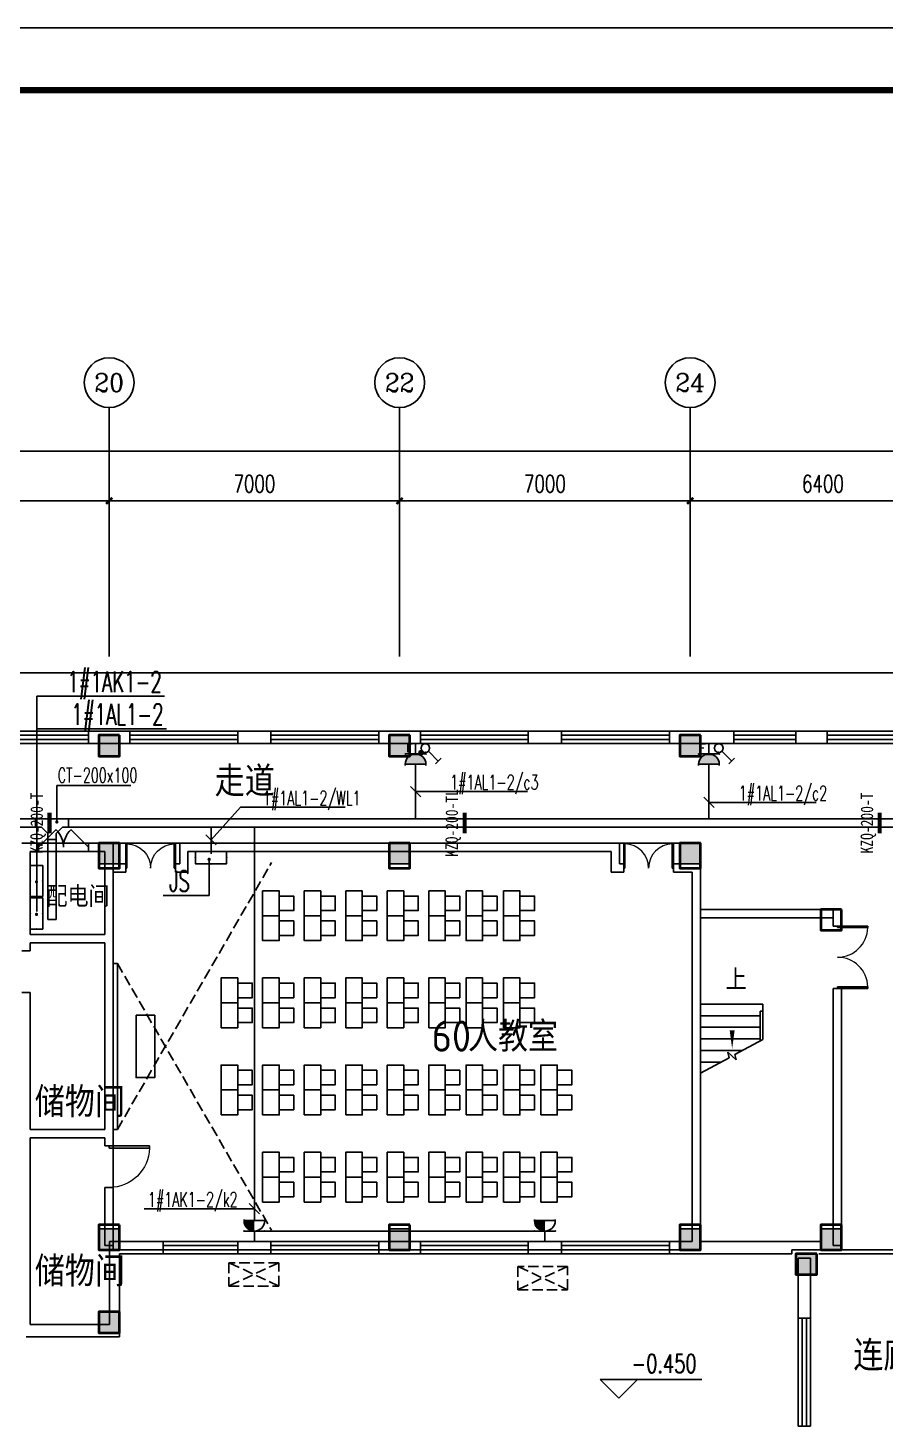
# Model space of a CAD drawing. Extents: x 0 to 302064749, y -59725395 to 1524223.
# Drawn here: x 2140775 to 2161426, y 1490524 to 1524223 of the extents above; entities that cross this region are included whole.
import ezdxf
from ezdxf.enums import TextEntityAlignment as Align

# ---------------------------------------------------------------- set-up
doc = ezdxf.new("R2010")
doc.units = 0
doc.header["$LTSCALE"] = 1000
doc.linetypes.add('DASH', pattern=[0.35, 0.25, -0.1])
for name, color, linetype in [('0-底图', 7, 'Continuous'), ('AXIS', 3, 'Continuous'), ('AXIS_TEXT', 7, 'Continuous'), ('BTTK', 7, 'Continuous'), ('CABLETRAY', 4, 'Continuous'), ('CABLETRAY_DIM', 3, 'Continuous'), ('COLU', 7, 'Continuous'), ('COLU_HATCH', 251, 'Continuous'), ('DIM-照明', 3, 'Continuous'), ('DIM_ELEV', 3, 'Continuous'), ('DIM_SYMB', 3, 'Continuous'), ('DOOR_FIRE', 4, 'Continuous'), ('EQUIP-插座', 3, 'Continuous'), ('EQUIP-照明', 3, 'Continuous'), ('EQUIP-箱柜', 3, 'Continuous'), ('PUB_TEXT', 7, 'Continuous'), ('PUB_TITLE', 4, 'Continuous'), ('STAIR', 2, 'Continuous'), ('TEL_LEAD', 3, 'Continuous'), ('TEXT', 7, 'Continuous'), ('WALL', 2, 'Continuous'), ('WINDOW', 4, 'Continuous'), ('WIRE-照明', 6, 'Continuous'), ('家具', 8, 'Continuous'), ('建筑-墙体', 9, 'Continuous'), ('抗震支吊架', 2, 'Continuous'), ('排水', 153, 'Continuous'), ('看线', 30, 'Continuous'), ('空调外机', 211, 'Continuous')]:
    doc.layers.add(name, color=color, linetype=linetype)
doc.layers.add('砼柱', color=2, linetype='Continuous', lineweight=35)
doc.styles.add('_TCH_AXIS', font='COMPLEX', dxfattribs={"bigfont": 'GBCBIG'})
doc.styles.add('_TCH_DIM', font='SIMPLEX', dxfattribs={"width": 0.8, "height": 5, "bigfont": 'HZTXT'})
doc.styles.add('_TEL_DIM', font='simplex.shx', dxfattribs={"width": 0.8, "height": 3.5, "bigfont": 'gbcbig.shx'})
doc.styles.add('A_DIM_T3', font='simplex.shx', dxfattribs={"width": 0.7, "bigfont": 'gbcbig.shx'})
doc.styles.add('COMPLEX', font='COMPLEX')
doc.styles.add('HZ(TK)', font='geniso.shx', dxfattribs={"width": 0.9, "bigfont": 'hztxt.shx'})
doc.styles.add('kzcad', font='', dxfattribs={"width": 0.8})
doc.styles.get("Standard").update_dxf_attribs({"font": 'geniso.shx', "bigfont": 'hztxt.shx'})
doc.styles.get('kzcad').set_extended_font_data('SimSun')
doc.dimstyles.new('_TCH_ARCH&&150', dxfattribs={"dimtxt": 420, "dimasz": 150, "dimexe": 375, "dimexo": 450, "dimgap": 202.5, "dimtad": 1, "dimdec": 0, "dimzin": 0, "dimdsep": 46, "dimtxsty": 'A_DIM_T3', "dimblk": 'ARCHTICK', "dimcen": 0.09, "dimclrt": 7, "dimazin": 2, "dimtfac": 1, "dimtdec": 0, "dimtix": 1, "dimtmove": 2, "dimatfit": 3, "dimfxl": 150, "dimtolj": 1, "dimtzin": 0, "dimarcsym": 0})

# ---------------------------------------------------------------- blocks, each defined once
blk = doc.blocks.new('vhtemplate_2020年新竖式图框_A0')
at = {"layer": 'PUB_TITLE', "color": 7}
blk.add_lwpolyline([(0, 0), (1189, 0), (1189, 841), (0, 841)], close=True, dxfattribs=at)
at = {"layer": 'PUB_TITLE', "const_width": 1}
blk.add_lwpolyline([(25, 10), (1179, 10), (1179, 831), (25, 831)], close=True, dxfattribs=at)
at = {"layer": 'BTTK', "color": 4, "style": 'HZ(TK)', "width": 0.9}
for tag, p in [('合作单位', (1144, 743.5)), ('建设单位', (1144, 209.5)), ('工程名称', (1144, 176.5)), ('子项名称', (1154, 160)), ('图纸名称', (1144, 141))]:
    blk.add_attdef(tag, text='', height=3.5, dxfattribs=at).set_placement(p, align=Align.MIDDLE_CENTER)
for tag, p in [('注册证书号', (1156.5, 309.01)), ('注册印章号', (1156.5, 301.01)), ('设计号', (1154, 193)), ('图别', (1137.75, 34)), ('图号', (1170.25, 34)), ('版本号', (1137.75, 26)), ('日期', (1170.25, 26))]:
    blk.add_attdef(tag, text='', height=3.5, dxfattribs=at).set_placement(p, align=Align.MIDDLE)
blk = doc.blocks.new('$equip$00002928')
for p, q in [((-0.75, 0.6), (-0.75, 0)), ((0.75, 0.6), (-0.75, 0.6)), ((0.75, 0), (0.75, 0.6)), ((-0.75, 0), (0.75, 0))]:
    blk.add_line(p, q)
at = {"const_width": 0.04}
blk.add_lwpolyline([(-0.75, 0.6), (-0.75, 0), (0.75, 0), (0.75, 0.6), (-0.75, 0.6), (-0.75, 0)], dxfattribs=at)
for p in [(-0.75, 0.3), (0, 0.6), (0.75, 0.3), (0, 0)]:
    blk.add_point(p)
at = {"color": 7, "style": '_TEL_DIM', "flags": 1}
for tag in ['A', 'REMARK']:
    blk.add_attdef(tag, text='', height=0.00002, dxfattribs=at).set_placement((0, 0), align=Align.MIDDLE_CENTER)
blk = doc.blocks.new('$equip$00001239')
for p, q in [((-0.5, 1.05), (-0.5, 1)), ((0.5, 1), (-0.5, 1)), ((0.5, 1.05), (0.5, 1)), ((0.5, 0.5), (-0.5, 0.5)), ((0, 0.5), (0, 0))]:
    blk.add_line(p, q)
blk.add_arc((0, 1), 0.5, 180, 0)
for points in [[(0, 0.75), (-0.433, 0.75), (0, 1), (-0.5, 1)], [(0, 0.567), (-0.25, 0.567), (0, 0.75), (-0.433, 0.75)], [(0, 0.5), (0, 0.5), (0, 0.567), (-0.25, 0.567)]]:
    blk.add_solid(points)
at = {"layer": 'EQUIP-照明'}
for p in [(0, 1), (-0.5, 0.5), (0, 0), (0.5, 0.5)]:
    blk.add_point(p, dxfattribs=at)
at = {"layer": 'EQUIP-照明', "flags": 9}
blk.add_attdef('A', (0, 0), '', height=0.00002, dxfattribs=at)
blk = doc.blocks.new('$equip$00001764')
for p, q in [((-0.5, 1.05), (-0.5, 1)), ((-0.5, 1), (0.5, 1)), ((0.5, 1.05), (0.5, 1)), ((0.5, 0.5), (-0.5, 0.5)), ((0, 0.5), (0, 0))]:
    blk.add_line(p, q)
blk.add_arc((0, 1), 0.5, 180, 0)
for p in [(-0.5, 0.5), (0, 0), (0.5, 0.5)]:
    blk.add_point(p)
for points in [[(0.433, 0.75), (-0.433, 0.75), (0.5, 1), (-0.5, 1)], [(0.25, 0.567), (-0.25, 0.567), (0.433, 0.75), (-0.433, 0.75)], [(0, 0.5), (0, 0.5), (0.25, 0.567), (-0.25, 0.567)]]:
    blk.add_solid(points)
at = {"color": 7, "style": '_TEL_DIM'}
blk.add_attdef('$TEXT$', text='', height=0.4, dxfattribs=at).set_placement((0.303, 0.211), align=Align.MIDDLE_CENTER)
at = {"color": 7, "style": '_TEL_DIM', "flags": 1}
blk.add_attdef('A', text='', height=0.00002, dxfattribs=at).set_placement((0, 0), align=Align.MIDDLE_CENTER)
blk = doc.blocks.new('$equip$00002327')
for p, q in [((0.147, 0.356), (0.625, 0.833)), ((0.484, 0.975), (0.766, 0.692))]:
    blk.add_line(p, q)
blk.add_circle((0, 0.208), 0.208)
for p in [(-0.208, 0.208), (0, 0.417), (0, 0), (0.208, 0.208)]:
    blk.add_point(p)
at = {"color": 7, "flags": 1}
blk.add_attdef('A', text='', height=0.00002, dxfattribs=at).set_placement((0, 0), align=Align.MIDDLE_CENTER)
blk = doc.blocks.new('gfhj')
at = {"layer": 'WIRE-照明'}
blk.add_line((2128713, -1024), (2173490, -1024), dxfattribs=at)
blk = doc.blocks.new('js')
at = {"layer": '家具', "linetype": 'DASH'}
for points in [[(569568, 805988), (573281, 812418)], [(569568, 809988), (573281, 803558)]]:
    blk.add_lwpolyline(points, dxfattribs=at)
at = {"layer": '家具'}
for points in [[(573068, 811738), (573068, 811138), (573468, 811138), (573468, 811738)], [(573468, 811613), (573468, 811263), (573818, 811263), (573818, 811613)], [(574068, 811738), (574068, 811138), (574468, 811138), (574468, 811738)], [(574468, 811613), (574468, 811263), (574818, 811263), (574818, 811613)], [(575068, 811738), (575068, 811138), (575468, 811138), (575468, 811738)], [(575468, 811613), (575468, 811263), (575818, 811263), (575818, 811613)], [(576068, 811738), (576068, 811138), (576468, 811138), (576468, 811738)], [(576468, 811613), (576468, 811263), (576818, 811263), (576818, 811613)], [(577068, 811738), (577068, 811138), (577468, 811138), (577468, 811738)], [(577468, 811613), (577468, 811263), (577818, 811263), (577818, 811613)], [(577968, 811738), (577968, 811138), (578368, 811138), (578368, 811738)], [(578368, 811613), (578368, 811263), (578718, 811263), (578718, 811613)], [(578868, 811738), (578868, 811138), (579268, 811138), (579268, 811738)], [(579268, 811613), (579268, 811263), (579618, 811263), (579618, 811613)], [(573068, 811138), (573068, 810538), (573468, 810538), (573468, 811138)], [(574068, 811138), (574068, 810538), (574468, 810538), (574468, 811138)], [(575068, 811138), (575068, 810538), (575468, 810538), (575468, 811138)], [(576068, 811138), (576068, 810538), (576468, 810538), (576468, 811138)], [(577068, 811138), (577068, 810538), (577468, 810538), (577468, 811138)], [(577968, 811138), (577968, 810538), (578368, 810538), (578368, 811138)], [(578868, 811138), (578868, 810538), (579268, 810538), (579268, 811138)], [(573468, 811013), (573468, 810663), (573818, 810663), (573818, 811013)], [(574468, 811013), (574468, 810663), (574818, 810663), (574818, 811013)], [(575468, 811013), (575468, 810663), (575818, 810663), (575818, 811013)], [(576468, 811013), (576468, 810663), (576818, 810663), (576818, 811013)], [(577468, 811013), (577468, 810663), (577818, 810663), (577818, 811013)], [(578368, 811013), (578368, 810663), (578718, 810663), (578718, 811013)], [(579268, 811013), (579268, 810663), (579618, 810663), (579618, 811013)], [(569468, 805988), (569468, 809988), (569568, 809988), (569568, 805988)], [(572068, 809038), (572068, 809638), (572468, 809638), (572468, 809038)], [(572468, 809163), (572468, 809513), (572818, 809513), (572818, 809163)], [(573068, 809038), (573068, 809638), (573468, 809638), (573468, 809038)], [(573468, 809163), (573468, 809513), (573818, 809513), (573818, 809163)], [(574068, 809038), (574068, 809638), (574468, 809638), (574468, 809038)], [(574468, 809163), (574468, 809513), (574818, 809513), (574818, 809163)], [(575068, 809038), (575068, 809638), (575468, 809638), (575468, 809038)], [(575468, 809163), (575468, 809513), (575818, 809513), (575818, 809163)], [(576068, 809038), (576068, 809638), (576468, 809638), (576468, 809038)], [(576468, 809163), (576468, 809513), (576818, 809513), (576818, 809163)], [(577068, 809038), (577068, 809638), (577468, 809638), (577468, 809038)], [(577468, 809163), (577468, 809513), (577818, 809513), (577818, 809163)], [(577968, 809038), (577968, 809638), (578368, 809638), (578368, 809038)], [(578368, 809163), (578368, 809513), (578718, 809513), (578718, 809163)], [(578868, 809038), (578868, 809638), (579268, 809638), (579268, 809038)], [(579268, 809163), (579268, 809513), (579618, 809513), (579618, 809163)], [(572068, 808438), (572068, 809038), (572468, 809038), (572468, 808438)], [(572468, 808563), (572468, 808913), (572818, 808913), (572818, 808563)], [(573068, 808438), (573068, 809038), (573468, 809038), (573468, 808438)], [(573468, 808563), (573468, 808913), (573818, 808913), (573818, 808563)], [(574068, 808438), (574068, 809038), (574468, 809038), (574468, 808438)], [(574468, 808563), (574468, 808913), (574818, 808913), (574818, 808563)], [(575068, 808438), (575068, 809038), (575468, 809038), (575468, 808438)], [(575468, 808563), (575468, 808913), (575818, 808913), (575818, 808563)], [(576068, 808438), (576068, 809038), (576468, 809038), (576468, 808438)], [(576468, 808563), (576468, 808913), (576818, 808913), (576818, 808563)], [(577068, 808438), (577068, 809038), (577468, 809038), (577468, 808438)], [(577468, 808563), (577468, 808913), (577818, 808913), (577818, 808563)], [(577968, 808438), (577968, 809038), (578368, 809038), (578368, 808438)], [(578368, 808563), (578368, 808913), (578718, 808913), (578718, 808563)], [(578868, 808438), (578868, 809038), (579268, 809038), (579268, 808438)], [(579268, 808563), (579268, 808913), (579618, 808913), (579618, 808563)], [(570018, 808738), (570468, 808738), (570468, 807238), (570018, 807238)], [(572068, 806938), (572068, 807538), (572468, 807538), (572468, 806938)], [(573068, 806938), (573068, 807538), (573468, 807538), (573468, 806938)], [(574068, 806938), (574068, 807538), (574468, 807538), (574468, 806938)], [(575068, 806938), (575068, 807538), (575468, 807538), (575468, 806938)], [(576068, 806938), (576068, 807538), (576468, 807538), (576468, 806938)], [(577068, 806938), (577068, 807538), (577468, 807538), (577468, 806938)], [(577968, 806938), (577968, 807538), (578368, 807538), (578368, 806938)], [(578868, 806938), (578868, 807538), (579268, 807538), (579268, 806938)], [(579768, 806938), (579768, 807538), (580168, 807538), (580168, 806938)], [(572468, 807063), (572468, 807413), (572818, 807413), (572818, 807063)], [(573468, 807063), (573468, 807413), (573818, 807413), (573818, 807063)], [(574468, 807063), (574468, 807413), (574818, 807413), (574818, 807063)], [(575468, 807063), (575468, 807413), (575818, 807413), (575818, 807063)], [(576468, 807063), (576468, 807413), (576818, 807413), (576818, 807063)], [(577468, 807063), (577468, 807413), (577818, 807413), (577818, 807063)], [(578368, 807063), (578368, 807413), (578718, 807413), (578718, 807063)], [(579268, 807063), (579268, 807413), (579618, 807413), (579618, 807063)], [(580168, 807063), (580168, 807413), (580518, 807413), (580518, 807063)], [(572068, 806338), (572068, 806938), (572468, 806938), (572468, 806338)], [(572468, 806463), (572468, 806813), (572818, 806813), (572818, 806463)], [(573068, 806338), (573068, 806938), (573468, 806938), (573468, 806338)], [(573468, 806463), (573468, 806813), (573818, 806813), (573818, 806463)], [(574068, 806338), (574068, 806938), (574468, 806938), (574468, 806338)], [(574468, 806463), (574468, 806813), (574818, 806813), (574818, 806463)], [(575068, 806338), (575068, 806938), (575468, 806938), (575468, 806338)], [(575468, 806463), (575468, 806813), (575818, 806813), (575818, 806463)], [(576068, 806338), (576068, 806938), (576468, 806938), (576468, 806338)], [(576468, 806463), (576468, 806813), (576818, 806813), (576818, 806463)], [(577068, 806338), (577068, 806938), (577468, 806938), (577468, 806338)], [(577468, 806463), (577468, 806813), (577818, 806813), (577818, 806463)], [(577968, 806338), (577968, 806938), (578368, 806938), (578368, 806338)], [(578368, 806463), (578368, 806813), (578718, 806813), (578718, 806463)], [(578868, 806338), (578868, 806938), (579268, 806938), (579268, 806338)], [(579268, 806463), (579268, 806813), (579618, 806813), (579618, 806463)], [(579768, 806338), (579768, 806938), (580168, 806938), (580168, 806338)], [(580168, 806463), (580168, 806813), (580518, 806813), (580518, 806463)], [(573068, 804838), (573068, 805438), (573468, 805438), (573468, 804838)], [(574068, 804838), (574068, 805438), (574468, 805438), (574468, 804838)], [(575068, 804838), (575068, 805438), (575468, 805438), (575468, 804838)], [(576068, 804838), (576068, 805438), (576468, 805438), (576468, 804838)], [(577068, 804838), (577068, 805438), (577468, 805438), (577468, 804838)], [(577968, 804838), (577968, 805438), (578368, 805438), (578368, 804838)], [(578868, 804838), (578868, 805438), (579268, 805438), (579268, 804838)], [(579768, 804838), (579768, 805438), (580168, 805438), (580168, 804838)], [(573468, 804963), (573468, 805313), (573818, 805313), (573818, 804963)], [(574468, 804963), (574468, 805313), (574818, 805313), (574818, 804963)], [(575468, 804963), (575468, 805313), (575818, 805313), (575818, 804963)], [(576468, 804963), (576468, 805313), (576818, 805313), (576818, 804963)], [(577468, 804963), (577468, 805313), (577818, 805313), (577818, 804963)], [(578368, 804963), (578368, 805313), (578718, 805313), (578718, 804963)], [(579268, 804963), (579268, 805313), (579618, 805313), (579618, 804963)], [(580168, 804963), (580168, 805313), (580518, 805313), (580518, 804963)], [(573068, 804238), (573068, 804838), (573468, 804838), (573468, 804238)], [(574068, 804238), (574068, 804838), (574468, 804838), (574468, 804238)], [(575068, 804238), (575068, 804838), (575468, 804838), (575468, 804238)], [(576068, 804238), (576068, 804838), (576468, 804838), (576468, 804238)], [(577068, 804238), (577068, 804838), (577468, 804838), (577468, 804238)], [(577968, 804238), (577968, 804838), (578368, 804838), (578368, 804238)], [(578868, 804238), (578868, 804838), (579268, 804838), (579268, 804238)], [(579768, 804238), (579768, 804838), (580168, 804838), (580168, 804238)], [(573468, 804363), (573468, 804713), (573818, 804713), (573818, 804363)], [(574468, 804363), (574468, 804713), (574818, 804713), (574818, 804363)], [(575468, 804363), (575468, 804713), (575818, 804713), (575818, 804363)], [(576468, 804363), (576468, 804713), (576818, 804713), (576818, 804363)], [(577468, 804363), (577468, 804713), (577818, 804713), (577818, 804363)], [(578368, 804363), (578368, 804713), (578718, 804713), (578718, 804363)], [(579268, 804363), (579268, 804713), (579618, 804713), (579618, 804363)], [(580168, 804363), (580168, 804713), (580518, 804713), (580518, 804363)]]:
    blk.add_lwpolyline(points, close=True, dxfattribs=at)
blk = doc.blocks.new('ng')
at = {"layer": '排水'}
for p, q in [((345991, 781358), (346091, 781358)), ((346041, 781408), (346041, 781308))]:
    blk.add_line(p, q, dxfattribs=at)
blk.add_circle((346041, 781358), 50, dxfattribs=at)
blk = doc.blocks.new('1111')
at = {"layer": 'COLU_HATCH'}
h = blk.add_hatch(color=256, dxfattribs=at)
h.dxf.hatch_style = 1
h.paths.add_polyline_path([(1180942, 1116091), (1180942, 1116591), (1180442, 1116591), (1180442, 1116091)])
h = blk.add_hatch(color=256, dxfattribs=at)
h.dxf.hatch_style = 1
h.paths.add_polyline_path([(1187942, 1116091), (1187942, 1116591), (1187442, 1116591), (1187442, 1116091)])
h = blk.add_hatch(color=256, dxfattribs=at)
h.dxf.hatch_style = 1
h.paths.add_polyline_path([(1194942, 1116091), (1194942, 1116591), (1194442, 1116591), (1194442, 1116091)])
h = blk.add_hatch(color=256, dxfattribs=at)
h.dxf.hatch_style = 1
h.paths.add_polyline_path([(1180942, 1113491), (1180942, 1113991), (1180442, 1113991), (1180442, 1113491)])
h = blk.add_hatch(color=256, dxfattribs=at)
h.dxf.hatch_style = 1
h.paths.add_polyline_path([(1187942, 1113491), (1187942, 1113991), (1187442, 1113991), (1187442, 1113491)])
h = blk.add_hatch(color=256, dxfattribs=at)
h.dxf.hatch_style = 1
h.paths.add_polyline_path([(1194942, 1113491), (1194942, 1113991), (1194442, 1113991), (1194442, 1113491)])
h = blk.add_hatch(color=256, dxfattribs=at)
h.dxf.hatch_style = 1
h.paths.add_polyline_path([(1180942, 1104191), (1180942, 1104691), (1180442, 1104691), (1180442, 1104191)])
h = blk.add_hatch(color=256, dxfattribs=at)
h.dxf.hatch_style = 1
h.paths.add_polyline_path([(1187942, 1104191), (1187942, 1104691), (1187442, 1104691), (1187442, 1104191)])
h = blk.add_hatch(color=256, dxfattribs=at)
h.dxf.hatch_style = 1
h.paths.add_polyline_path([(1194942, 1104191), (1194942, 1104691), (1194442, 1104691), (1194442, 1104191)])
h = blk.add_hatch(color=256, dxfattribs=at)
h.dxf.hatch_style = 1
h.paths.add_polyline_path([(1198342, 1104191), (1198342, 1104691), (1197842, 1104691), (1197842, 1104191)])
h = blk.add_hatch(color=256, dxfattribs=at)
h.dxf.hatch_style = 1
h.paths.add_polyline_path([(1197742, 1103591), (1197742, 1104091), (1197242, 1104091), (1197242, 1103591)])
h = blk.add_hatch(color=256, dxfattribs=at)
h.dxf.hatch_style = 1
h.paths.add_polyline_path([(1180942, 1102191), (1180942, 1102691), (1180442, 1102691), (1180442, 1102191)])
at = {"layer": 'COLU'}
for points in [[(1180942, 1116091), (1180942, 1116591), (1180442, 1116591), (1180442, 1116091)], [(1187942, 1116091), (1187942, 1116591), (1187442, 1116591), (1187442, 1116091)], [(1194942, 1116091), (1194942, 1116591), (1194442, 1116591), (1194442, 1116091)], [(1180942, 1113491), (1180942, 1113991), (1180442, 1113991), (1180442, 1113491)], [(1187942, 1113491), (1187942, 1113991), (1187442, 1113991), (1187442, 1113491)], [(1194942, 1113491), (1194942, 1113991), (1194442, 1113991), (1194442, 1113491)], [(1180942, 1104191), (1180942, 1104691), (1180442, 1104691), (1180442, 1104191)], [(1187942, 1104191), (1187942, 1104691), (1187442, 1104691), (1187442, 1104191)], [(1194942, 1104191), (1194942, 1104691), (1194442, 1104691), (1194442, 1104191)], [(1198342, 1104191), (1198342, 1104691), (1197842, 1104691), (1197842, 1104191)], [(1197742, 1103591), (1197742, 1104091), (1197242, 1104091), (1197242, 1103591)], [(1180942, 1102191), (1180942, 1102691), (1180442, 1102691), (1180442, 1102191)]]:
    blk.add_lwpolyline(points, close=True, dxfattribs=at)
blk = doc.blocks.new('_AXISO')
blk.add_circle((0, 0), 0.5)
at = {"layer": 'AXIS_TEXT', "style": 'COMPLEX', "width": 1.041667}
blk.add_attdef('A', text='', height=0.56, dxfattribs=at).set_placement((-0.25, -0.28), (0.25, -0.28), align=Align.FIT)
blk = doc.blocks.new('rtyu')
at = {"layer": '砼柱', "lineweight": 35}
for points in [[(2903058, 732240), (2902558, 732240), (2902558, 731740), (2903058, 731740)], [(2903058, 732240), (2902558, 732240), (2902558, 731740), (2903058, 731740)], [(2910058, 732240), (2909558, 732240), (2909558, 731740), (2910058, 731740)], [(2910058, 732240), (2909558, 732240), (2909558, 731740), (2910058, 731740)], [(2917058, 732240), (2916558, 732240), (2916558, 731740), (2917058, 731740)], [(2917058, 732240), (2916558, 732240), (2916558, 731740), (2917058, 731740)], [(2903058, 729640), (2902558, 729640), (2902558, 729040), (2903058, 729040)], [(2903058, 729640), (2902558, 729640), (2902558, 729040), (2903058, 729040)], [(2910058, 729640), (2909558, 729640), (2909558, 729040), (2910058, 729040)], [(2910058, 729640), (2909558, 729640), (2909558, 729040), (2910058, 729040)], [(2917058, 729640), (2916558, 729640), (2916558, 729040), (2917058, 729040)], [(2917058, 729640), (2916558, 729640), (2916558, 729040), (2917058, 729040)], [(2920458, 728040), (2919958, 728040), (2919958, 727540), (2920458, 727540)], [(2903058, 720440), (2902558, 720440), (2902558, 719840), (2903058, 719840)], [(2903058, 720440), (2902558, 720440), (2902558, 719840), (2903058, 719840)], [(2910058, 720440), (2909558, 720440), (2909558, 719840), (2910058, 719840)], [(2910058, 720440), (2909558, 720440), (2909558, 719840), (2910058, 719840)], [(2917058, 720440), (2916558, 720440), (2916558, 719840), (2917058, 719840)], [(2917058, 720440), (2916558, 720440), (2916558, 719840), (2917058, 719840)], [(2920458, 720440), (2919958, 720440), (2919958, 719840), (2920458, 719840)], [(2919858, 719740), (2919358, 719740), (2919358, 719240), (2919858, 719240)], [(2919858, 719740), (2919358, 719740), (2919358, 719240), (2919858, 719240)], [(2903058, 718340), (2902558, 718340), (2902558, 717840), (2903058, 717840)], [(2903058, 718340), (2902558, 718340), (2902558, 717840), (2903058, 717840)]]:
    blk.add_lwpolyline(points, close=True, dxfattribs=at)
blk = doc.blocks.new('A$C6D717843')
at = {"layer": 'TEXT'}
blk.add_blockref('rtyu', (-2821208, -641940), dxfattribs=at)
blk = doc.blocks.new('_ArchTick')
at = {"color": 0, "linetype": 'ByBlock', "const_width": 0.4}
blk.add_lwpolyline([(-0.5, -0.5), (0.5, 0.5)], dxfattribs=at)
blk = doc.blocks.new('*D1083')
at = {"layer": 'AXIS', "color": 0, "lineweight": -2, "transparency": 16777216}
for p, q in [((1138333, 30600), (1138333, 34275)), ((1145333, 30600), (1145333, 34275)), ((1138333, 33900), (1145333, 33900))]:
    blk.add_line(p, q, dxfattribs=at)
at = {"layer": 'Defpoints', "color": 0, "transparency": 16777216}
for p in [(1145333, 33900), (1138333, 30150), (1145333, 30150)]:
    blk.add_point(p, dxfattribs=at)
at = {"layer": 'AXIS', "color": 0, "lineweight": -2, "transparency": 16777216, "xscale": 150, "yscale": 150, "zscale": 150, "rotation": 180}
blk.add_blockref('_ArchTick', (1138333, 33900), dxfattribs=at)
at = {"layer": 'AXIS', "color": 0, "lineweight": -2, "transparency": 16777216, "xscale": 150, "yscale": 150, "zscale": 150}
blk.add_blockref('_ArchTick', (1145333, 33900), dxfattribs=at)
at = {"layer": 'AXIS', "color": 7, "transparency": 16777216, "insert": (1141833, 34313), "char_height": 420, "attachment_point": 5, "style": 'A_DIM_T3'}
blk.add_mtext('\\A1;7000', dxfattribs=at)
blk = doc.blocks.new('*D1084')
at = {"layer": 'AXIS', "color": 0, "lineweight": -2, "transparency": 16777216}
for p, q in [((1145333, 30600), (1145333, 34275)), ((1152333, 30600), (1152333, 34275)), ((1145333, 33900), (1152333, 33900))]:
    blk.add_line(p, q, dxfattribs=at)
at = {"layer": 'Defpoints', "color": 0, "transparency": 16777216}
for p in [(1152333, 33900), (1145333, 30150), (1152333, 30150)]:
    blk.add_point(p, dxfattribs=at)
at = {"layer": 'AXIS', "color": 0, "lineweight": -2, "transparency": 16777216, "xscale": 150, "yscale": 150, "zscale": 150, "rotation": 180}
blk.add_blockref('_ArchTick', (1145333, 33900), dxfattribs=at)
at = {"layer": 'AXIS', "color": 0, "lineweight": -2, "transparency": 16777216, "xscale": 150, "yscale": 150, "zscale": 150}
blk.add_blockref('_ArchTick', (1152333, 33900), dxfattribs=at)
at = {"layer": 'AXIS', "color": 7, "transparency": 16777216, "insert": (1148833, 34313), "char_height": 420, "attachment_point": 5, "style": 'A_DIM_T3'}
blk.add_mtext('\\A1;7000', dxfattribs=at)
blk = doc.blocks.new('*D1085')
at = {"layer": 'AXIS', "color": 0, "lineweight": -2, "transparency": 16777216}
for p, q in [((1152333, 30600), (1152333, 34275)), ((1159333, 30600), (1159333, 34275)), ((1152333, 33900), (1159333, 33900))]:
    blk.add_line(p, q, dxfattribs=at)
at = {"layer": 'Defpoints', "color": 0, "transparency": 16777216}
for p in [(1159333, 33900), (1152333, 30150), (1159333, 30150)]:
    blk.add_point(p, dxfattribs=at)
at = {"layer": 'AXIS', "color": 0, "lineweight": -2, "transparency": 16777216, "xscale": 150, "yscale": 150, "zscale": 150, "rotation": 180}
blk.add_blockref('_ArchTick', (1152333, 33900), dxfattribs=at)
at = {"layer": 'AXIS', "color": 0, "lineweight": -2, "transparency": 16777216, "xscale": 150, "yscale": 150, "zscale": 150}
blk.add_blockref('_ArchTick', (1159333, 33900), dxfattribs=at)
at = {"layer": 'AXIS', "color": 7, "transparency": 16777216, "insert": (1155833, 34313), "char_height": 420, "attachment_point": 5, "style": 'A_DIM_T3'}
blk.add_mtext('\\A1;7000', dxfattribs=at)
blk = doc.blocks.new('*D1086')
at = {"layer": 'AXIS', "color": 0, "lineweight": -2, "transparency": 16777216}
for p, q in [((1159333, 30600), (1159333, 34275)), ((1165733, 30600), (1165733, 34275)), ((1159333, 33900), (1165733, 33900))]:
    blk.add_line(p, q, dxfattribs=at)
at = {"layer": 'Defpoints', "color": 0, "transparency": 16777216}
for p in [(1165733, 33900), (1159333, 30150), (1165733, 30150)]:
    blk.add_point(p, dxfattribs=at)
at = {"layer": 'AXIS', "color": 0, "lineweight": -2, "transparency": 16777216, "xscale": 150, "yscale": 150, "zscale": 150, "rotation": 180}
blk.add_blockref('_ArchTick', (1159333, 33900), dxfattribs=at)
at = {"layer": 'AXIS', "color": 0, "lineweight": -2, "transparency": 16777216, "xscale": 150, "yscale": 150, "zscale": 150}
blk.add_blockref('_ArchTick', (1165733, 33900), dxfattribs=at)
at = {"layer": 'AXIS', "color": 7, "transparency": 16777216, "insert": (1162533, 34313), "char_height": 420, "attachment_point": 5, "style": 'A_DIM_T3'}
blk.add_mtext('\\A1;6400', dxfattribs=at)
blk = doc.blocks.new('*D1087')
at = {"layer": 'AXIS', "color": 0, "lineweight": -2, "transparency": 16777216}
for p, q in [((1062833, 30600), (1062833, 35475)), ((1174033, 30600), (1174033, 35475)), ((1062833, 35100), (1174033, 35100))]:
    blk.add_line(p, q, dxfattribs=at)
at = {"layer": 'Defpoints', "color": 0, "transparency": 16777216}
for p in [(1174033, 35100), (1062833, 30150), (1174033, 30150)]:
    blk.add_point(p, dxfattribs=at)
at = {"layer": 'AXIS', "color": 0, "lineweight": -2, "transparency": 16777216, "xscale": 150, "yscale": 150, "zscale": 150, "rotation": 180}
blk.add_blockref('_ArchTick', (1062833, 35100), dxfattribs=at)
at = {"layer": 'AXIS', "color": 0, "lineweight": -2, "transparency": 16777216, "xscale": 150, "yscale": 150, "zscale": 150}
blk.add_blockref('_ArchTick', (1174033, 35100), dxfattribs=at)
at = {"layer": 'AXIS', "color": 7, "transparency": 16777216, "insert": (1118433, 35513), "char_height": 420, "attachment_point": 5, "style": 'A_DIM_T3'}
blk.add_mtext('\\A1;111200', dxfattribs=at)
blk = doc.blocks.new('$WINLIB2D$00000001')
at = {"color": 0}
for points in [[(-0.5, 0.5), (-0.5, -0.5)], [(-0.5, 0.5), (0.5, 0.5)], [(0.5, -0.5), (0.5, 0.5)], [(0.5, 0.167), (-0.5, 0.167)], [(0.5, -0.167), (-0.5, -0.167)], [(-0.5, -0.5), (0.5, -0.5)]]:
    blk.add_lwpolyline(points, dxfattribs=at)
blk = doc.blocks.new('$DorLib2D$00000002')
for p, q in [((-0.5, 0), (-0.5, 0.4875)), ((-0.475, 0.4875), (-0.5, 0.4875)), ((-0.475, 0), (-0.475, 0.4875)), ((0.475, 0), (0.475, 0.4875)), ((0.475, 0.4875), (0.5, 0.4875)), ((0.5, 0), (0.5, 0.4875)), ((-0.5, 0), (-0.475, 0)), ((0.5, 0), (0.475, 0))]:
    blk.add_line(p, q)
at = {"lineweight": 13}
for centre, start, end in [((-0.4875, 0), 0, 88.53072), ((0.4875, 0), 91.46928, 180)]:
    blk.add_arc(centre, 0.4875, start, end, dxfattribs=at)
blk = doc.blocks.new('$DorLib2D$00000116')
at = {"color": 0}
for p, q in [((-0.5, 0), (-0.146, 0.354)), ((0.5, 0), (0.146, 0.354))]:
    blk.add_line(p, q, dxfattribs=at)
for centre, start, end in [((-0.5, 0), 0, 45), ((0.5, 0), 135, 180)]:
    blk.add_arc(centre, 0.5, start, end, dxfattribs=at)
blk = doc.blocks.new('$DorLib2D$00000001')
for p, q in [((0.45, 0.975), (0.5, 0.975)), ((0.45, 0), (0.45, 0.975)), ((0.5, 0), (0.5, 0.975)), ((0.5, 0), (0.45, 0))]:
    blk.add_line(p, q)
at = {"lineweight": 13}
blk.add_arc((0.475, 0), 0.975, 91.4693, 180, dxfattribs=at)
blk = doc.blocks.new('gfhjghj')
blk.add_lwpolyline([(1145432.7, 25650.1), (1159582.7, 25650.1), (1159582.7, 15850.1), (1145432.7, 15850.1)], close=True)
at = {"layer": 'AXIS'}
for p, q in [((1145332.7, 30150.1), (1145332.7, 36150.1)), ((1152332.7, 30150.1), (1152332.7, 36150.1)), ((1159332.7, 30150.1), (1159332.7, 36150.1))]:
    blk.add_line(p, q, dxfattribs=at)
at = {"layer": 'DIM_ELEV'}
for p, q in [((1157616.3, 12274.2), (1157166.3, 12724.2)), ((1157166.3, 12724.2), (1159617.3, 12724.2)), ((1157616.3, 12274.2), (1158066.3, 12724.2))]:
    blk.add_line(p, q, dxfattribs=at)
at = {"layer": 'DIM_SYMB'}
blk.add_lwpolyline([(1160345.2, 21950.1, 0, 0, 0), (1160345.2, 20690.1, 0, 120, 0), (1160345.2, 21140.1, 0, 0, 0)], format="xyseb", dxfattribs=at)
at = {"layer": 'DOOR_FIRE'}
for p, q in [((1143632.7, 25650.1), (1144832.7, 25650.1)), ((1143632.7, 25450.1), (1144832.7, 25450.1))]:
    blk.add_line(p, q, dxfattribs=at)
at = {"layer": 'STAIR'}
for p, q in [((1159582.7, 21770.1), (1159582.7, 20105.9)), ((1161082.7, 21770.1), (1159582.7, 21770.1)), ((1161022.7, 21600.1), (1161022.7, 20881.9)), ((1161082.7, 21600.1), (1161022.7, 21600.1)), ((1161082.7, 21770.1), (1161082.7, 21600.1)), ((1161082.7, 21600.1), (1161082.7, 20914.2)), ((1161082.7, 21600.1), (1161082.7, 20914.2)), ((1161022.7, 21490.1), (1159582.7, 21490.1)), ((1161022.7, 21210.1), (1159582.7, 21210.1)), ((1161022.7, 20930.1), (1159582.7, 20930.1)), ((1160411.8, 20552.7), (1161082.7, 20914.2)), ((1160592.6, 20650.1), (1159582.7, 20650.1)), ((1160271.2, 20476.9), (1160240.1, 20608.3)), ((1160240.1, 20608.3), (1160441, 20429.4)), ((1159582.7, 20105.9), (1160271.2, 20476.9)), ((1160072.9, 20370.1), (1159582.7, 20370.1)), ((1160441, 20429.4), (1160411.8, 20552.7))]:
    blk.add_line(p, q, dxfattribs=at)
at = {"layer": 'WALL'}
for p, q in [((1145832.7, 28350.1), (1144832.7, 28350.1)), ((1144832.7, 28350.1), (1144832.7, 28050.1)), ((1145832.7, 28050.1), (1145832.7, 28350.1)), ((1149232.7, 28350.1), (1148432.7, 28350.1)), ((1148432.7, 28350.1), (1148432.7, 28050.1)), ((1149232.7, 28050.1), (1149232.7, 28350.1)), ((1152832.7, 28350.1), (1151832.7, 28350.1)), ((1151832.7, 28350.1), (1151832.7, 28050.1)), ((1152832.7, 28050.1), (1152832.7, 28350.1)), ((1156232.7, 28350.1), (1155432.7, 28350.1)), ((1155432.7, 28350.1), (1155432.7, 28050.1)), ((1156232.7, 28050.1), (1156232.7, 28350.1)), ((1160382.7, 28350.1), (1158832.7, 28350.1)), ((1158832.7, 28350.1), (1158832.7, 28050.1)), ((1160382.7, 28050.1), (1160382.7, 28350.1)), ((1162632.7, 28350.1), (1161882.7, 28350.1)), ((1161882.7, 28350.1), (1161882.7, 28050.1)), ((1162632.7, 28050.1), (1162632.7, 28350.1)), ((1144832.7, 28050.1), (1145832.7, 28050.1)), ((1148432.7, 28050.1), (1149232.7, 28050.1)), ((1151832.7, 28050.1), (1152832.7, 28050.1)), ((1155432.7, 28050.1), (1156232.7, 28050.1)), ((1158832.7, 28050.1), (1160382.7, 28050.1)), ((1161882.7, 28050.1), (1162632.7, 28050.1)), ((1143632.7, 25650.1), (1143232.7, 25650.1)), ((1143632.7, 25450.1), (1143632.7, 25650.1)), ((1145432.7, 25650.1), (1144832.7, 25650.1)), ((1144832.7, 25650.1), (1144832.7, 25450.1)), ((1145432.7, 25650.1), (1145432.7, 25150.1)), ((1147032.7, 25650.1), (1157632.7, 25650.1)), ((1147032.7, 25650.1), (1147032.7, 25150.1)), ((1157632.7, 25650.1), (1157632.7, 25150.1)), ((1143432.7, 25450.1), (1143432.7, 25050.1)), ((1143432.7, 25450.1), (1143632.7, 25450.1)), ((1144832.7, 25450.1), (1145232.7, 25450.1)), ((1145232.7, 25450.1), (1145232.7, 25050.1)), ((1147232.7, 25450.1), (1157432.7, 25450.1)), ((1147232.7, 25450.1), (1147232.7, 25150.1)), ((1157432.7, 25450.1), (1157432.7, 24950.1)), ((1143432.7, 25050.1), (1143432.7, 23450.1)), ((1145232.7, 25050.1), (1145232.7, 23450.1)), ((1145732.7, 25150.1), (1145432.7, 25150.1)), ((1145432.7, 24950.1), (1145732.7, 24950.1)), ((1145432.7, 24950.1), (1145432.7, 23350.1)), ((1145732.7, 24950.1), (1145732.7, 25150.1)), ((1147032.7, 25150.1), (1146932.7, 25150.1)), ((1146932.7, 25150.1), (1146932.7, 24950.1)), ((1146932.7, 24950.1), (1147132.7, 24950.1)), ((1147132.7, 24950.1), (1147232.7, 24950.1)), ((1147232.7, 25150.1), (1147232.7, 25150.1)), ((1147232.7, 25150.1), (1147232.7, 24950.1)), ((1157432.7, 24950.1), (1157732.7, 24950.1)), ((1157732.7, 25150.1), (1157632.7, 25150.1)), ((1157732.7, 24950.1), (1157732.7, 25150.1)), ((1159582.7, 25150.1), (1158932.7, 25150.1)), ((1158932.7, 25150.1), (1158932.7, 24950.1)), ((1158932.7, 24950.1), (1159382.7, 24950.1)), ((1159382.7, 24950.1), (1159382.7, 23950.1)), ((1159582.7, 25150.1), (1159582.7, 23950.1)), ((1159382.7, 23950.1), (1159382.7, 16050.1)), ((1159582.7, 24050.1), (1162782.7, 24050.1)), ((1159582.7, 23950.1), (1159582.7, 16050.1)), ((1162782.7, 24050.1), (1162782.7, 23650.1)), ((1162982.7, 24050.1), (1162782.7, 24050.1)), ((1162982.7, 23650.1), (1162982.7, 24050.1)), ((1159582.7, 23850.1), (1162782.7, 23850.1)), ((1162782.7, 23650.1), (1162982.7, 23650.1)), ((1143432.7, 23450.1), (1145232.7, 23450.1)), ((1145432.7, 23350.1), (1145432.7, 18649.8)), ((1143232.7, 23050.1), (1143432.7, 23050.1)), ((1143432.7, 23250.1), (1145232.7, 23250.1)), ((1143432.7, 23050.1), (1143432.7, 23250.1)), ((1145232.7, 23250.1), (1145232.7, 18749.8)), ((1143432.7, 22050.1), (1143232.7, 22050.1)), ((1143432.7, 18749.8), (1143432.7, 22050.1)), ((1162982.7, 22150.1), (1162782.7, 22150.1)), ((1162782.7, 22150.1), (1162782.7, 15950.1)), ((1162982.7, 15950.1), (1162982.7, 22150.1)), ((1143432.7, 18749.8), (1145232.7, 18749.8)), ((1143432.7, 18549.8), (1145232.7, 18549.8)), ((1143432.7, 18549.8), (1143432.7, 14050.1)), ((1145232.7, 18549.8), (1145232.7, 18349.8)), ((1145432.7, 18349.8), (1145432.7, 18649.8)), ((1145232.7, 18349.8), (1145432.7, 18349.8)), ((1145432.7, 17349.8), (1145232.7, 17349.8)), ((1145232.7, 17349.8), (1145232.7, 15950.1)), ((1145432.7, 15950.1), (1145432.7, 17349.8)), ((1145232.7, 15950.1), (1145432.7, 15950.1)), ((1145342.7, 16050.1), (1145342.7, 14050.1)), ((1146632.7, 16050.1), (1145342.7, 16050.1)), ((1146632.7, 15750.1), (1146632.7, 16050.1)), ((1149232.7, 16050.1), (1148432.7, 16050.1)), ((1148432.7, 16050.1), (1148432.7, 15750.1)), ((1149232.7, 15750.1), (1149232.7, 16050.1)), ((1152832.7, 16050.1), (1151832.7, 16050.1)), ((1151832.7, 16050.1), (1151832.7, 15750.1)), ((1152832.7, 15750.1), (1152832.7, 16050.1)), ((1156232.7, 16050.1), (1155432.7, 16050.1)), ((1155432.7, 16050.1), (1155432.7, 15750.1)), ((1156232.7, 15750.1), (1156232.7, 16050.1)), ((1159382.7, 16050.1), (1158832.7, 16050.1)), ((1158832.7, 16050.1), (1158832.7, 15750.1)), ((1159582.7, 16050.1), (1161782.7, 16050.1)), ((1161782.7, 15750.1), (1161782.7, 15850.1)), ((1162782.7, 15950.1), (1162982.7, 15950.1)), ((1145582.7, 15750.1), (1145582.7, 13750.1)), ((1145582.7, 15750.1), (1146632.7, 15750.1)), ((1148432.7, 15750.1), (1149232.7, 15750.1)), ((1151832.7, 15750.1), (1152832.7, 15750.1)), ((1155432.7, 15750.1), (1156232.7, 15750.1)), ((1158832.7, 15750.1), (1159482.7, 15750.1)), ((1159482.7, 15750.1), (1161782.7, 15750.1)), ((1161932.7, 15650.1), (1161932.7, 14200.1)), ((1162232.7, 15650.1), (1161932.7, 15650.1)), ((1162232.7, 14200.1), (1162232.7, 15650.1)), ((1161932.7, 14200.1), (1162232.7, 14200.1)), ((1143432.7, 14050.1), (1145342.7, 14050.1)), ((1143332.7, 13750.1), (1145582.7, 13750.1))]:
    blk.add_line(p, q, dxfattribs=at)
at = {"layer": '建筑-墙体'}
for p, q in [((1162482.7, 16050.1), (1161782.7, 16050.1)), ((1162482.7, 15850.1), (1161782.7, 15850.1)), ((1162482.7, 15850.1), (1162482.7, 16050.1))]:
    blk.add_line(p, q, dxfattribs=at)
at = {"layer": '看线'}
for p, q in [((1165482.7, 15850.1), (1162832.7, 15850.1)), ((1162432.7, 15750.1), (1165482.7, 15750.1))]:
    blk.add_line(p, q, dxfattribs=at)
at = {"layer": '空调外机', "linetype": 'DASH'}
for p, q in [((1149419.4, 15536.5), (1148219.4, 14974)), ((1149419.4, 14974), (1148219.4, 15536.5)), ((1156380.4, 15449.2), (1155180.4, 14886.7)), ((1156380.4, 14886.7), (1155180.4, 15449.2))]:
    blk.add_line(p, q, dxfattribs=at)
for points in [[(1149419.4, 15536.5), (1148219.4, 15536.5), (1148219.4, 14974), (1149419.4, 14974)], [(1156380.4, 15449.2), (1155180.4, 15449.2), (1155180.4, 14886.7), (1156380.4, 14886.7)]]:
    blk.add_lwpolyline(points, close=True, dxfattribs=at)
for name, p in [('A$C6D717843', (1063732.7, -62049.9)), ('1111', (-35359.3, -1088341))]:
    blk.add_blockref(name, p)
at = {"layer": 'AXIS'}
ref = blk.add_blockref('_AXISO', (1145332.7, 36750.1), dxfattribs=dict(at, xscale=1200, yscale=1200, zscale=1200))
ref.add_attrib('A', '20', dxfattribs={"layer": 'AXIS_TEXT', "height": 441.41, "style": '_TCH_AXIS'}).set_placement((1144975.4, 36529.4), (1145690.1, 36529.4), align=Align.FIT)
ref = blk.add_blockref('_AXISO', (1152332.7, 36750.1), dxfattribs=dict(at, xscale=1200, yscale=1200, zscale=1200))
ref.add_attrib('A', '22', dxfattribs={"layer": 'AXIS_TEXT', "height": 441.41, "style": '_TCH_AXIS'}).set_placement((1151975.4, 36529.4), (1152690.1, 36529.4), align=Align.FIT)
ref = blk.add_blockref('_AXISO', (1159332.7, 36750.1), dxfattribs=dict(at, xscale=1200, yscale=1200, zscale=1200))
ref.add_attrib('A', '24', dxfattribs={"layer": 'AXIS_TEXT', "height": 432.18, "style": '_TCH_AXIS', "width": 0.972222}).set_placement((1158972.6, 36534), (1159692.9, 36534), align=Align.FIT)
at = {"layer": 'DOOR_FIRE', "zscale": 200}
for name, p, xscale, yscale, rotation in [('$DorLib2D$00000116', (1144232.7, 25550.1), 1200, 1200, 1.527120908666336e-08), ('$DorLib2D$00000002', (1162882.7, 22900.1), 1500, 1500, 270), ('$DorLib2D$00000001', (1145332.7, 17849.8), -1000, 1000, 270)]:
    blk.add_blockref(name, p, dxfattribs=dict(at, xscale=xscale, yscale=yscale, rotation=rotation))
at = {"layer": 'WINDOW'}
for name, p, xscale, yscale, zscale, rotation in [('$WINLIB2D$00000001', (1143532.7, 28200.1), 2600, 300, 300, 180), ('$WINLIB2D$00000001', (1147132.7, 28200.1), -2600, 300, 300, 180), ('$WINLIB2D$00000001', (1150532.7, 28200.1), -2600, 300, 300, 180), ('$WINLIB2D$00000001', (1154132.7, 28200.1), -2600, 300, 300, 180), ('$WINLIB2D$00000001', (1157532.7, 28200.1), -2600, 300, 300, 180), ('$WINLIB2D$00000001', (1161132.7, 28200.1), -1500, 300, 300, 180), ('$WINLIB2D$00000001', (1163932.7, 28200.1), 2600, 300, 300, 180), ('$DorLib2D$00000002', (1146332.7, 25050.1), -1200, 1200, 200, 1.77869718953616e-08), ('$DorLib2D$00000002', (1158332.7, 25050.1), 1200, 1200, 200, 359.9999999822131), ('$WINLIB2D$00000001', (1147532.7, 15900.1), 1800, 300, 300, 180.0000000157289), ('$WINLIB2D$00000001', (1150532.7, 15900.1), 2600, 300, 300, 1.572890952194288e-08), ('$WINLIB2D$00000001', (1154132.7, 15900.1), 2600, 300, 300, 1.572890952194288e-08), ('$WINLIB2D$00000001', (1157532.7, 15900.1), 2600, 300, 300, 1.572890952194288e-08), ('$WINLIB2D$00000001', (1162082.7, 12900.1), -2600, 300, 300, 270)]:
    blk.add_blockref(name, p, dxfattribs=dict(at, xscale=xscale, yscale=yscale, zscale=zscale, rotation=rotation))
at = {"layer": '家具'}
blk.add_blockref('js', (575964.6, -787238.3), dxfattribs=at)
at = {"layer": '排水'}
blk.add_blockref('ng', (806806.8, -753525.5), dxfattribs=at)
at = {"layer": 'PUB_TEXT'}
for s, height, p in [('走道', 723.4, (1147877.5, 26774.5)), ('配电间', 506.38, (1143824.6, 24109.3)), ('60', 750, (1153104.5, 20623)), ('人教室', 723.4, (1153979.5, 20623)), ('储物间', 723.4, (1143541.1, 19044.6)), ('储物间', 723.4, (1143541.1, 14962.5)), ('连廊', 723.4, (1163265.9, 12932))]:
    blk.add_text(s, height=height, dxfattribs=at).set_placement(p)
at = {"layer": 'PUB_TEXT', "style": '_TCH_DIM'}
blk.add_text('上', height=506.4, dxfattribs=at).set_placement((1160188.9, 22107.6))
at = {"layer": 'PUB_TEXT', "style": '_TCH_DIM', "width": 0.705882}
blk.add_text('-0.450', height=446.25, dxfattribs=at).set_placement((1157922.3, 12881.7))
at = {"layer": 'AXIS'}
for p1, p2, distance, picture, middle in [((1062832.7, 30150.1), (1174032.7, 30150.1), 4950, '*D1087', (1118432.7, 35512.6)), ((1138332.7, 30150.1), (1145332.7, 30150.1), 3750, '*D1083', (1141832.7, 34312.6)), ((1145332.7, 30150.1), (1152332.7, 30150.1), 3750, '*D1084', (1148832.7, 34312.6)), ((1152332.7, 30150.1), (1159332.7, 30150.1), 3750, '*D1085', (1155832.7, 34312.6)), ((1159332.7, 30150.1), (1165732.7, 30150.1), 3750, '*D1086', (1162532.7, 34312.6))]:
    dim = blk.add_aligned_dim(p1=p1, p2=p2, distance=distance, dimstyle='_TCH_ARCH&&150', dxfattribs=at)
    dim.commit()
    dim.dimension.update_dxf_attribs({"geometry": picture, "text_midpoint": middle})

msp = doc.modelspace()

# ---------------------------------------------------------------- linework, layer by layer
at = {"layer": 'CABLETRAY'}
for p, q in [((2120688, 1505159), (2140954, 1505159)), ((2140954, 1505159), (2140954, 1504959)), ((2140954, 1505159), (2141754, 1505159)), ((2140954, 1504959), (2140954, 1505159)), ((2141754, 1505159), (2141754, 1504959)), ((2141754, 1504959), (2141754, 1505159)), ((2141754, 1505159), (2161898, 1505159)), ((2140954, 1504959), (2120688, 1504959)), ((2141104, 1504959), (2140954, 1504959)), ((2141254, 1504809), (2141104, 1504959)), ((2141254, 1504659), (2141254, 1504809)), ((2141604, 1504959), (2141454, 1504809)), ((2141454, 1504809), (2141454, 1504659)), ((2141754, 1504959), (2141604, 1504959)), ((2161898, 1504959), (2141754, 1504959)), ((2141254, 1504659), (2141454, 1504659)), ((2141254, 1502736), (2141254, 1504659)), ((2141454, 1504659), (2141254, 1504659)), ((2141454, 1504659), (2141454, 1502736)), ((2141454, 1502736), (2141254, 1502736))]:
    msp.add_line(p, q, dxfattribs=at)
at = {"layer": 'CABLETRAY_DIM'}
for p, q in [((2141470, 1505086), (2141470, 1505966)), ((2141470, 1505966), (2143250, 1505966))]:
    msp.add_line(p, q, dxfattribs=at)
at = {"layer": 'CABLETRAY_DIM', "const_width": 40}
msp.add_lwpolyline([(2141470, 1505066, 1), (2141470, 1505106, 1)], format="xyb", close=True, dxfattribs=at)
at = {"layer": 'DIM-照明'}
for p, q in [((2150238, 1505694), (2149990, 1505942)), ((2157307, 1505431), (2157060, 1505678)), ((2145309, 1504529), (2145062, 1504777)), ((2146353, 1495636), (2146106, 1495884))]:
    msp.add_line(p, q, dxfattribs=at)
for points in [[(2150114, 1505818), (2150437, 1505818)], [(2150437, 1505818), (2152810, 1505818)], [(2145186, 1504653), (2145896, 1505437)], [(2145896, 1505437), (2148418, 1505437)], [(2157183, 1505554), (2157390, 1505554)], [(2157390, 1505554), (2159763, 1505554)], [(2145981, 1495760), (2143577, 1495760)], [(2146230, 1495760), (2145981, 1495760)]]:
    msp.add_lwpolyline(points, dxfattribs=at)
at = {"layer": 'TEL_LEAD', "color": 7}
for p, q in [((2140986, 1508113), (2144062, 1508113)), ((2140986, 1502929), (2140986, 1508113)), ((2140986, 1507329), (2144112, 1507329))]:
    msp.add_line(p, q, dxfattribs=at)
at = {"layer": 'TEL_LEAD'}
for p, q in [((2145139, 1504183), (2145139, 1503309)), ((2145139, 1503309), (2144029, 1503309))]:
    msp.add_line(p, q, dxfattribs=at)
at = {"layer": 'TEL_LEAD', "const_width": 40}
msp.add_lwpolyline([(2145139, 1504203, 1), (2145139, 1504163, 1)], format="xyb", close=True, dxfattribs=at)
at = {"layer": 'TEL_LEAD', "color": 7, "const_width": 40}
for points in [[(2140980, 1503661, 1), (2140980, 1503621, 1)], [(2140980, 1502877, 1), (2140980, 1502837, 1)]]:
    msp.add_lwpolyline(points, format="xyb", close=True, dxfattribs=at)
at = {"layer": 'WIRE-照明'}
for p, q in [((2157418, 1506762), (2157433, 1506724)), ((2150114, 1505159), (2150114, 1506474)), ((2157183, 1505159), (2157183, 1506474)), ((2145186, 1504315), (2145186, 1504959)), ((2146230, 1495474), (2146230, 1504959)), ((2146480, 1495224), (2152980, 1495224))]:
    msp.add_line(p, q, dxfattribs=at)
at = {"layer": '抗震支吊架', "color": 2, "const_width": 100}
for points in [[(2141293, 1504809), (2141293, 1505309)], [(2151295, 1504809), (2151295, 1505309)], [(2161298, 1504809), (2161298, 1505309)]]:
    msp.add_lwpolyline(points, dxfattribs=at)

# ---------------------------------------------------------------- block references
at = {"layer": '0-底图', "xscale": 150, "yscale": 150, "zscale": 150}
msp.add_blockref('vhtemplate_2020年新竖式图框_A0', (2031892, 1398073), dxfattribs=at)
at = {"layer": '0-底图'}
for name, p in [('gfhjghj', (997397, 1478924)), ('gfhj', (2624, 1509706))]:
    msp.add_blockref(name, p, dxfattribs=at)
at = {"layer": 'EQUIP-插座'}
ref = msp.add_blockref('$equip$00001764', (2150114, 1506974), dxfattribs=dict(at, xscale=500, yscale=500, zscale=500, rotation=180))
ref.add_attrib('$TEXT$', 'F', dxfattribs={"layer": '0', "color": 7, "height": 200, "style": '_TEL_DIM'}).set_placement((2149962, 1506868), align=Align.MIDDLE_CENTER)
ref = msp.add_blockref('$equip$00001764', (2157183, 1506974), dxfattribs=dict(at, xscale=500, yscale=500, zscale=500, rotation=180))
ref.add_attrib('$TEXT$', 'F', dxfattribs={"layer": '0', "color": 7, "height": 200, "style": '_TEL_DIM'}).set_placement((2157032, 1506868), align=Align.MIDDLE_CENTER)
at = {"layer": 'EQUIP-插座', "xscale": 500, "yscale": 500, "zscale": 500}
for p in [(2146230, 1494974), (2153230, 1494974)]:
    msp.add_blockref('$equip$00001239', p, dxfattribs=at)
at = {"layer": 'EQUIP-照明', "xscale": 500, "yscale": 500, "zscale": 500, "rotation": 270}
for p in [(2150245, 1506866), (2157314, 1506866)]:
    msp.add_blockref('$equip$00002327', p, dxfattribs=at)
at = {"layer": 'EQUIP-箱柜', "xscale": 500, "yscale": 500, "zscale": 500}
msp.add_blockref('$equip$00002928', (2145186, 1504074), dxfattribs=at)
at = {"layer": 'EQUIP-箱柜', "xscale": 500, "yscale": 500, "zscale": 500, "rotation": 270}
for p in [(2140830, 1503663), (2140830, 1502879)]:
    msp.add_blockref('$equip$00002928', p, dxfattribs=at)

# ---------------------------------------------------------------- texts
at = {"layer": 'CABLETRAY_DIM', "color": 7, "style": '_TEL_DIM', "width": 0.64}
msp.add_text('CT-200x100', height=350, dxfattribs=at).set_placement((2141491, 1506036))
at = {"layer": 'DIM-照明', "color": 7, "style": '_TEL_DIM', "width": 0.64}
for s, p in [('1#1AL1-2/c3', (2150947, 1505868)), ('1#1AL1-2/c2', (2157900, 1505604)), ('1#1AL1-2/WL1', (2146435, 1505487)), ('1#1AK1-2/k2', (2143664, 1495810))]:
    msp.add_text(s, height=350, dxfattribs=at).set_placement(p)
at = {"layer": 'TEL_LEAD', "color": 7, "style": '_TEL_DIM', "width": 0.64}
for s, p in [('1#1AK1-2', (2141721, 1508213)), ('1#1AL1-2', (2141819, 1507429)), ('JS', (2144179, 1503409))]:
    msp.add_text(s, height=500, dxfattribs=at).set_placement(p)
at = {"layer": '抗震支吊架', "color": 2, "style": 'kzcad', "width": 0.8}
for s, p in [('KZQ-200-T', (2141133, 1505059)), ('KZQ-200-TL', (2151135, 1505059)), ('KZQ-200-T', (2161138, 1505059))]:
    msp.add_text(s, height=300, rotation=89.8854, dxfattribs=at).set_placement(p, align=Align.CENTER)

doc.saveas('drawing.dxf')
